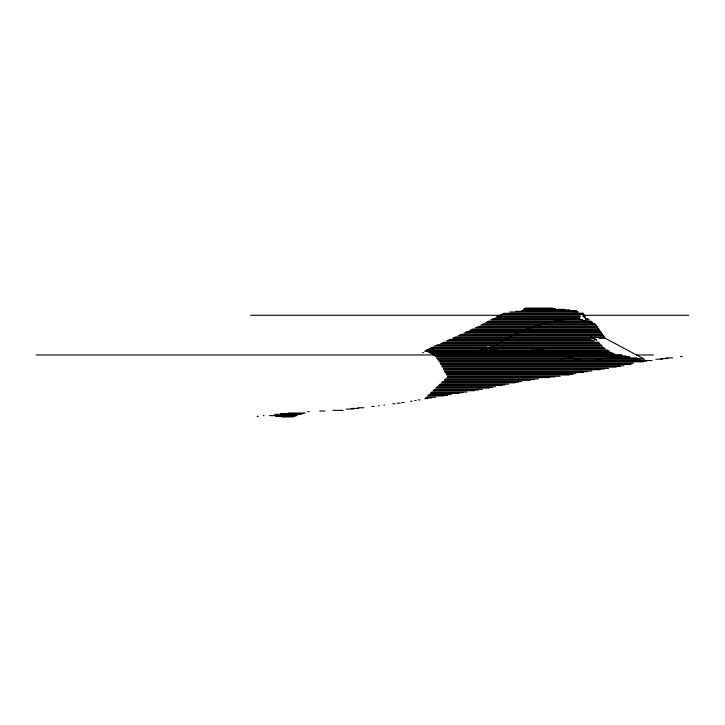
<?xml version="1.0" encoding="UTF-8"?>
<svg xmlns="http://www.w3.org/2000/svg" width="725" height="725" viewBox="0 0 725 725"><rect width="100%" height="100%" fill="white"/><g stroke="black" fill="none" stroke-linecap="round" stroke-linejoin="round"><path stroke-width="1.09" d="M430.297 348.725L426.808 350.039L426.608 350.692L432.399 352.658M465.459 353.972L492.338 347.411C516.146 330.908 543.795 321.365 572.659 318.556M600.499 359.301L595.18 360.533L584.794 361.186L562.301 355.939L538.403 348.725L502.162 347.411L479.968 352.658L466.737 352.894M605.819 358.068L612.199 356.6L637.792 359.219M525.263 308.062L552.586 308.062M524.066 308.714L555.332 308.714M523.368 309.376L564.548 309.376M552.405 309.865L569.678 309.865M521.81 310.69L576.602 310.69M515.955 311.342L577.508 311.342M509.766 311.995L578.414 311.995M503.585 313.309L583.398 313.309M571.527 313.436L583.099 313.436M501.881 313.961L583.743 313.961M500.64 314.623L580.381 314.623M580.671 314.623L584.087 314.623M250.651 315.275L501.102 315.275M583.924 315.275L688.75 315.275M498.157 315.937L580.172 315.937M582.746 315.937L584.776 315.937M496.915 316.589L580.072 316.589M583.299 316.589L585.12 316.589M495.673 317.242L526.033 317.242M527.012 317.242L579.964 317.242M583.852 317.242L585.465 317.242M493.19 318.556L579.764 318.556M584.966 318.556L587.495 318.556M491.958 319.208L579.991 319.208M585.519 319.208L588.401 319.208M490.716 319.87L582.537 319.87M585.773 319.87L589.307 319.87M488.233 321.184L586.226 321.184M586.761 321.184L591.129 321.184M486.992 321.837L592.035 321.837M485.75 322.489L592.941 322.489M483.267 323.803L594.754 323.803M482.025 324.456L595.533 324.456L605.121 338.231L644.507 359.219L437.528 359.219M480.784 325.117L595.932 325.117M478.301 326.422L577.689 326.422M578.713 326.422L596.72 326.422M476.878 327.084L597.11 327.084M475.437 327.736L597.509 327.736M472.555 329.05L598.297 329.05M471.114 329.703L598.687 329.703M469.673 330.364L599.086 330.364M466.791 331.669L599.865 331.669M465.35 332.331L600.382 332.331M463.909 332.983L600.907 332.983M461.028 334.298L601.967 334.298M459.587 334.95L602.493 334.95M458.146 335.612L603.019 335.612M455.255 336.917L604.07 336.917M453.814 337.578L594.02 337.578M594.654 337.578L604.596 337.578M452.373 338.231L594.663 338.231M599.077 338.231L605.121 338.231M449.491 339.545L590.839 339.545M448.05 340.197L593.249 340.197M446.609 340.859L594.473 340.859M443.727 342.164L598.515 342.164M442.286 342.825L599.158 342.825M440.764 343.478L599.802 343.478M437.365 344.792L601.079 344.792M435.671 345.444L601.723 345.444M433.976 346.106L487.046 346.106M489.067 346.106L602.366 346.106M431.475 347.411L603.653 347.411M430.251 348.072L604.297 348.072M429.037 348.725L480.131 348.725M480.82 348.725L605.248 348.725M426.808 350.039L607.468 350.039M425.774 350.692L608.583 350.692M424.732 351.353L609.698 351.353M422.657 352.658L423.59 352.658M428.52 352.658L611.918 352.658M430.741 353.32L613.024 353.32M432.018 353.972L614.728 353.972M36.25 354.951L621.787 354.951M636.45 354.951L653.424 354.951M433.949 355.286L622.168 355.286M434.737 355.939L625.893 355.939M435.535 356.6L629.617 356.6M680.431 356.6L682.415 356.6M436.559 357.905L637.058 357.905M665.931 357.905L672.628 357.905M437.039 358.567L640.782 358.567M660.865 358.567L667.952 358.567M655.808 359.219L662.722 359.219M438.498 360.533L652.02 360.533M438.978 361.186L646.673 361.186M439.468 361.847L643.166 361.847M440.22 363.153L633.405 363.153M440.583 363.814L631.856 363.814M440.945 364.467L630.306 364.467M441.679 365.781L624.062 365.781M442.042 366.433L620.201 366.433M442.404 367.095L616.341 367.095M443.138 368.4L608.628 368.4M443.501 369.061L604.532 369.061M443.8 369.714L600.318 369.714M444.516 371.028L591.899 371.028M444.878 371.68L587.685 371.68M445.232 372.342L583.471 372.342M445.975 373.647L575.931 373.647M446.355 374.308L572.723 374.308M446.736 374.961L569.515 374.961M447.515 376.275L560.126 376.275M447.624 376.928L554.661 376.928M446.935 377.589L549.197 377.589M445.558 378.894L538.503 378.894M444.86 379.556L534.325 379.556M444.171 380.208L530.156 380.208M442.794 381.522L521.81 381.522M442.096 382.175L518.511 382.175M441.407 382.836L515.239 382.836M440.03 384.141L508.714 384.141M439.332 384.803L505.452 384.803M438.643 385.455L502.18 385.455M437.266 386.769L495.655 386.769M436.568 387.422L492.393 387.422M435.879 388.083L489.121 388.083M434.502 389.388L482.424 389.388M433.804 390.05L478.536 390.05M433.115 390.702L474.639 390.702M431.737 392.017L466.855 392.017M431.04 392.669L462.958 392.669M430.351 393.331L459.061 393.331M428.973 394.636L451.276 394.636M428.276 395.297L447.379 395.297M427.587 395.95L443.483 395.95M426.209 397.264L435.698 397.264M425.512 397.916L431.801 397.916M424.823 398.578L427.913 398.578M418.388 399.883L420.065 399.883M414.772 400.544L416.105 400.544M410.613 401.197L412.153 401.197M401.686 402.511L404.251 402.511M397.228 403.163L400.182 403.163M392.769 403.816L395.007 403.816M383.842 405.13L384.64 405.13M378.532 405.792L379.456 405.792M371.698 406.444L374.272 406.444M358.014 407.758L363.914 407.758M351.181 408.411L358.73 408.411M346.387 409.063L353.546 409.063M332.938 410.377L343.179 410.377M319.689 411.039L324.9 411.039M307.699 411.691L309.167 411.691M288.142 413.005L305.18 413.005M280.575 413.658L303.186 413.658M274.621 414.31L301.192 414.31M263.302 415.624L264.018 415.624M269.428 415.624L297.196 415.624M257.058 416.286L258.399 416.286M275.554 416.286L295.202 416.286M281.69 416.938L293.208 416.938M436.305 352.658L442.486 353.32M575.133 318.556L579.665 319.208L595.533 324.456M446.482 353.972L434.302 350.692L432.073 348.725M591.002 336.917L596.584 340.197L593.485 338.231"/></g></svg>
